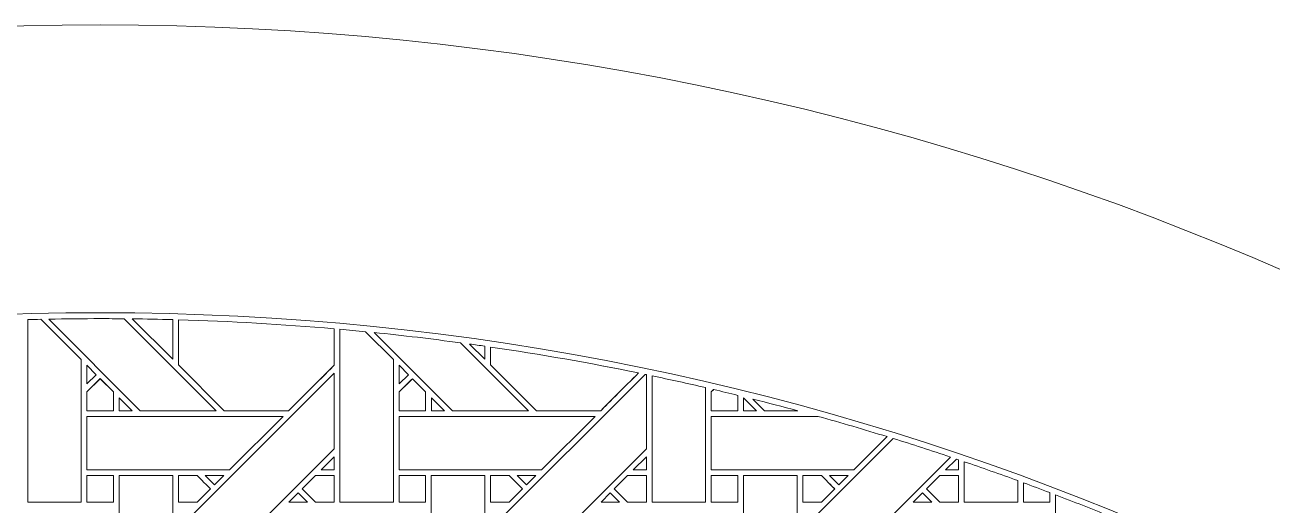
# Model space of a CAD drawing. Header units: inches. Extents: x 3.4 to 21.4, y 0.1 to 18.1.
# Drawn here: x 12.154 to 15.945, y 16.636 to 18.095 of the extents above; entities that cross this region are included whole.
import ezdxf

# ---------------------------------------------------------------- set-up
doc = ezdxf.new("R2010")
doc.units = ezdxf.units.IN
doc.header["$MEASUREMENT"] = 0
doc.layers.add('Design', color=7, linetype='Continuous', lineweight=0)

msp = doc.modelspace()

# ---------------------------------------------------------------- linework, layer by layer
at = {"layer": 'Design'}
for points, knots in [([(12.3829, 18.0948), (7.4123, 18.0948), (3.3829, 14.0653), (3.3829, 9.0948), (3.3829, 4.1242), (7.4123, 0.0948), (12.3829, 0.0948), (17.3534, 0.0948), (21.3829, 4.1242), (21.3829, 9.0948), (21.3829, 14.0653), (17.3534, 18.0948), (12.3829, 18.0948)], [0, 0, 0, 0, 1, 1, 1, 2, 2, 2, 3, 3, 3, 4, 4, 4, 4]), ([(12.3829, 17.2202), (7.8953, 17.2202), (4.2574, 13.5823), (4.2574, 9.0948), (4.2574, 4.6072), (7.8953, 0.9693), (12.3829, 0.9693), (16.8704, 0.9693), (20.5083, 4.6072), (20.5083, 9.0948), (20.5083, 13.5823), (16.8704, 17.2202), (12.3829, 17.2202)], [0, 0, 0, 0, 1, 1, 1, 2, 2, 2, 3, 3, 3, 4, 4, 4, 4]), ([(12.1625, 17.1992), (12.1758, 17.1996), (12.1892, 17.1998), (12.2026, 17.2001), (12.2026, 17.2001), (12.3252, 17.0779), (12.3252, 17.0779), (12.3252, 17.0779), (12.3252, 16.6442), (12.3252, 16.6442), (12.3252, 16.6442), (12.1625, 16.6442), (12.1625, 16.6442), (12.1625, 16.6442), (12.1625, 17.1992), (12.1625, 17.1992)], [0, 0, 0, 0, 1, 1, 1, 2, 2, 2, 3, 3, 3, 4, 4, 4, 5, 5, 5, 5]), ([(12.3829, 17.2022), (12.4072, 17.2022), (12.4315, 17.202), (12.4559, 17.2018), (12.4559, 17.2018), (12.7354, 16.9222), (12.7354, 16.9222), (12.7354, 16.9222), (12.5044, 16.9222), (12.5044, 16.9222), (12.5044, 16.9222), (12.2261, 17.2006), (12.2261, 17.2006), (12.2782, 17.2016), (12.3305, 17.2022), (12.3829, 17.2022)], [0, 0, 0, 0, 1, 1, 1, 2, 2, 2, 3, 3, 3, 4, 4, 4, 5, 5, 5, 5]), ([(12.6032, 17.1992), (12.6032, 17.1992), (12.6032, 17.0786), (12.6032, 17.0786), (12.6032, 17.0786), (12.4803, 17.2016), (12.4803, 17.2016), (12.5213, 17.2011), (12.5623, 17.2003), (12.6032, 17.1992)], [0, 0, 0, 0, 1, 1, 1, 2, 2, 2, 3, 3, 3, 3]), ([(13.0941, 17.1714), (13.0941, 17.1714), (13.0941, 17.0611), (13.0941, 17.0611), (13.0763, 17.0431), (12.9643, 16.9314), (12.9553, 16.9224), (12.9553, 16.9224), (12.7596, 16.9224), (12.7596, 16.9224), (12.7596, 16.9224), (12.6204, 17.0616), (12.6204, 17.0616), (12.6204, 17.0616), (12.6204, 17.1987), (12.6204, 17.1987), (12.7795, 17.1941), (12.9374, 17.185), (13.0941, 17.1714)], [0, 0, 0, 0, 1, 1, 1, 2, 2, 2, 3, 3, 3, 4, 4, 4, 5, 5, 5, 6, 6, 6, 6]), ([(12.6204, 17.1987), (12.7795, 17.1941), (12.9374, 17.185), (13.0941, 17.1714), (13.0941, 17.1714), (13.0941, 17.0609), (13.0941, 17.0609), (13.0761, 17.0428), (12.9642, 16.9311), (12.9554, 16.9222), (12.9554, 16.9222), (12.7596, 16.9222), (12.7596, 16.9222), (12.7596, 16.9222), (12.6204, 17.0615), (12.6204, 17.0615), (12.6204, 17.0615), (12.6204, 17.1987), (12.6204, 17.1987)], [0, 0, 0, 0, 1, 1, 1, 2, 2, 2, 3, 3, 3, 4, 4, 4, 5, 5, 5, 6, 6, 6, 6]), ([(13.1112, 17.17), (13.1372, 17.1676), (13.1631, 17.1651), (13.189, 17.1625), (13.189, 17.1625), (13.274, 17.0779), (13.274, 17.0779), (13.274, 17.0779), (13.274, 16.6442), (13.274, 16.6442), (13.274, 16.6442), (13.1112, 16.6442), (13.1112, 16.6442), (13.1112, 16.6442), (13.1112, 17.17), (13.1112, 17.17)], [0, 0, 0, 0, 1, 1, 1, 2, 2, 2, 3, 3, 3, 4, 4, 4, 5, 5, 5, 5]), ([(13.4776, 17.1288), (13.4776, 17.1288), (13.6841, 16.9222), (13.6841, 16.9222), (13.6841, 16.9222), (13.4531, 16.9222), (13.4531, 16.9222), (13.4531, 16.9222), (13.2154, 17.16), (13.2154, 17.16), (13.3032, 17.151), (13.3906, 17.1405), (13.4776, 17.1288)], [0, 0, 0, 0, 1, 1, 1, 2, 2, 2, 3, 3, 3, 4, 4, 4, 4]), ([(13.552, 17.1184), (13.552, 17.1184), (13.552, 17.0786), (13.552, 17.0786), (13.552, 17.0786), (13.5055, 17.1251), (13.5055, 17.1251), (13.521, 17.1229), (13.5365, 17.1207), (13.552, 17.1184)], [0, 0, 0, 0, 1, 1, 1, 2, 2, 2, 3, 3, 3, 3]), ([(14.0189, 17.0371), (13.98, 16.9982), (13.9111, 16.9294), (13.9041, 16.9224), (13.9041, 16.9224), (13.7084, 16.9224), (13.7084, 16.9224), (13.7084, 16.9224), (13.5691, 17.0616), (13.5691, 17.0616), (13.5691, 17.0616), (13.5691, 17.1159), (13.5691, 17.1159), (13.7204, 17.0937), (13.8704, 17.0675), (14.0189, 17.0371)], [0, 0, 0, 0, 1, 1, 1, 2, 2, 2, 3, 3, 3, 4, 4, 4, 5, 5, 5, 5]), ([(13.5691, 17.1159), (13.7205, 17.0937), (13.8705, 17.0675), (14.019, 17.0371), (13.98, 16.9981), (13.9107, 16.9289), (13.9041, 16.9222), (13.9041, 16.9222), (13.7084, 16.9222), (13.7084, 16.9222), (13.7084, 16.9222), (13.5691, 17.0615), (13.5691, 17.0615), (13.5691, 17.0615), (13.5691, 17.1159), (13.5691, 17.1159)], [0, 0, 0, 0, 1, 1, 1, 2, 2, 2, 3, 3, 3, 4, 4, 4, 5, 5, 5, 5]), ([(12.3425, 17.0037), (12.3425, 17.0037), (12.3425, 17.0604), (12.3425, 17.0604), (12.3425, 17.0604), (12.3707, 17.0318), (12.3707, 17.0318), (12.3707, 17.0318), (12.3425, 17.0037), (12.3425, 17.0037)], [0, 0, 0, 0, 1, 1, 1, 2, 2, 2, 3, 3, 3, 3]), ([(13.2913, 17.0037), (13.2913, 17.0037), (13.2913, 17.0604), (13.2913, 17.0604), (13.2913, 17.0604), (13.3195, 17.0318), (13.3195, 17.0318), (13.3195, 17.0318), (13.2913, 17.0037), (13.2913, 17.0037)], [0, 0, 0, 0, 1, 1, 1, 2, 2, 2, 3, 3, 3, 3]), ([(13.0941, 16.8065), (13.0941, 16.8065), (12.6204, 16.3328), (12.6204, 16.3328), (12.6204, 16.3328), (12.6204, 16.5629), (12.6204, 16.5629), (12.6204, 16.5629), (13.0941, 17.0365), (13.0941, 17.0365), (13.0941, 17.0365), (13.0941, 16.8065), (13.0941, 16.8065)], [0, 0, 0, 0, 1, 1, 1, 2, 2, 2, 3, 3, 3, 4, 4, 4, 4]), ([(14.0428, 17.032), (14.0428, 17.032), (14.0428, 16.8065), (14.0428, 16.8065), (14.0428, 16.8065), (13.5691, 16.3328), (13.5691, 16.3328), (13.5691, 16.3328), (13.5691, 16.5629), (13.5691, 16.5629), (13.5691, 16.5629), (14.0391, 17.0328), (14.0391, 17.0328), (14.0403, 17.0326), (14.0416, 17.0323), (14.0428, 17.032)], [0, 0, 0, 0, 1, 1, 1, 2, 2, 2, 3, 3, 3, 4, 4, 4, 5, 5, 5, 5]), ([(14.0599, 17.0284), (14.1144, 17.017), (14.1687, 17.0051), (14.2227, 16.9925), (14.2227, 16.9925), (14.2227, 16.6442), (14.2227, 16.6442), (14.2227, 16.6442), (14.0599, 16.6442), (14.0599, 16.6442), (14.0599, 16.6442), (14.0599, 17.0284), (14.0599, 17.0284)], [0, 0, 0, 0, 1, 1, 1, 2, 2, 2, 3, 3, 3, 4, 4, 4, 4]), ([(12.4232, 16.9221), (12.4232, 16.9221), (12.3425, 16.9221), (12.3425, 16.9221), (12.3425, 16.9221), (12.3425, 16.9794), (12.3425, 16.9794), (12.3425, 16.9794), (12.3828, 17.0198), (12.3828, 17.0198), (12.3828, 17.0198), (12.4232, 16.9794), (12.4232, 16.9794), (12.4232, 16.9794), (12.4232, 16.9221), (12.4232, 16.9221)], [0, 0, 0, 0, 1, 1, 1, 2, 2, 2, 3, 3, 3, 4, 4, 4, 5, 5, 5, 5]), ([(12.3829, 17.0196), (12.3829, 17.0196), (12.4232, 16.9793), (12.4232, 16.9793), (12.4232, 16.9793), (12.4232, 16.922), (12.4232, 16.922), (12.4232, 16.922), (12.3425, 16.922), (12.3425, 16.922), (12.3425, 16.922), (12.3425, 16.9793), (12.3425, 16.9793), (12.3425, 16.9793), (12.3829, 17.0196), (12.3829, 17.0196)], [0, 0, 0, 0, 1, 1, 1, 2, 2, 2, 3, 3, 3, 4, 4, 4, 5, 5, 5, 5]), ([(13.2913, 16.9221), (13.2913, 16.9221), (13.2913, 16.9794), (13.2913, 16.9794), (13.2913, 16.9794), (13.3316, 17.0197), (13.3316, 17.0197), (13.3316, 17.0197), (13.3719, 16.9794), (13.3719, 16.9794), (13.3719, 16.9794), (13.3719, 16.9221), (13.3719, 16.9221), (13.3719, 16.9221), (13.2913, 16.9221), (13.2913, 16.9221)], [0, 0, 0, 0, 1, 1, 1, 2, 2, 2, 3, 3, 3, 4, 4, 4, 5, 5, 5, 5]), ([(13.3049, 16.9929), (13.314, 17.002), (13.3249, 17.013), (13.3316, 17.0197), (13.3316, 17.0197), (13.3719, 16.9793), (13.3719, 16.9793), (13.3719, 16.9793), (13.3719, 16.922), (13.3719, 16.922), (13.3719, 16.922), (13.2913, 16.922), (13.2913, 16.922), (13.2913, 16.922), (13.2913, 16.9793), (13.2913, 16.9793), (13.2913, 16.9793), (13.3049, 16.9929), (13.3049, 16.9929)], [0, 0, 0, 0, 1, 1, 1, 2, 2, 2, 3, 3, 3, 4, 4, 4, 5, 5, 5, 6, 6, 6, 6]), ([(14.3207, 16.9691), (14.3207, 16.9691), (14.3207, 16.9221), (14.3207, 16.9221), (14.3207, 16.9221), (14.24, 16.9221), (14.24, 16.9221), (14.24, 16.9221), (14.24, 16.9794), (14.24, 16.9794), (14.24, 16.9794), (14.2473, 16.9867), (14.2473, 16.9867), (14.2718, 16.9809), (14.2963, 16.9751), (14.3207, 16.9691)], [0, 0, 0, 0, 1, 1, 1, 2, 2, 2, 3, 3, 3, 4, 4, 4, 5, 5, 5, 5]), ([(14.24, 16.9793), (14.24, 16.9793), (14.2474, 16.9867), (14.2474, 16.9867), (14.2718, 16.9809), (14.2963, 16.9751), (14.3207, 16.9691), (14.3207, 16.9691), (14.3207, 16.922), (14.3207, 16.922), (14.3207, 16.922), (14.24, 16.922), (14.24, 16.922), (14.24, 16.922), (14.24, 16.9793), (14.24, 16.9793)], [0, 0, 0, 0, 1, 1, 1, 2, 2, 2, 3, 3, 3, 4, 4, 4, 5, 5, 5, 5]), ([(12.4405, 16.9222), (12.4405, 16.9222), (12.4405, 16.962), (12.4405, 16.962), (12.4405, 16.962), (12.4802, 16.9222), (12.4802, 16.9222), (12.4802, 16.9222), (12.4405, 16.9222), (12.4405, 16.9222)], [0, 0, 0, 0, 1, 1, 1, 2, 2, 2, 3, 3, 3, 3]), ([(13.3892, 16.9222), (13.3892, 16.9222), (13.3892, 16.962), (13.3892, 16.962), (13.3892, 16.962), (13.4289, 16.9222), (13.4289, 16.9222), (13.4289, 16.9222), (13.3892, 16.9222), (13.3892, 16.9222)], [0, 0, 0, 0, 1, 1, 1, 2, 2, 2, 3, 3, 3, 3]), ([(14.3379, 16.962), (14.3379, 16.962), (14.3776, 16.9222), (14.3776, 16.9222), (14.3776, 16.9222), (14.3379, 16.9222), (14.3379, 16.9222), (14.3379, 16.9222), (14.3379, 16.962), (14.3379, 16.962)], [0, 0, 0, 0, 1, 1, 1, 2, 2, 2, 3, 3, 3, 3]), ([(14.5029, 16.9222), (14.5029, 16.9222), (14.4018, 16.9222), (14.4018, 16.9222), (14.4018, 16.9222), (14.3664, 16.9577), (14.3664, 16.9577), (14.412, 16.9462), (14.4575, 16.9345), (14.5029, 16.9222)], [0, 0, 0, 0, 1, 1, 1, 2, 2, 2, 3, 3, 3, 3]), ([(12.9383, 16.905), (12.9383, 16.905), (12.7755, 16.7423), (12.7755, 16.7423), (12.7755, 16.7423), (12.3425, 16.7423), (12.3425, 16.7423), (12.3425, 16.7423), (12.3425, 16.905), (12.3425, 16.905), (12.3425, 16.905), (12.9383, 16.905), (12.9383, 16.905)], [0, 0, 0, 0, 1, 1, 1, 2, 2, 2, 3, 3, 3, 4, 4, 4, 4]), ([(13.887, 16.905), (13.887, 16.905), (13.7242, 16.7423), (13.7242, 16.7423), (13.7242, 16.7423), (13.2913, 16.7423), (13.2913, 16.7423), (13.2913, 16.7423), (13.2913, 16.905), (13.2913, 16.905), (13.2913, 16.905), (13.887, 16.905), (13.887, 16.905)], [0, 0, 0, 0, 1, 1, 1, 2, 2, 2, 3, 3, 3, 4, 4, 4, 4]), ([(14.24, 16.905), (14.24, 16.905), (14.5652, 16.905), (14.5652, 16.905), (14.6353, 16.8854), (14.705, 16.865), (14.7744, 16.8436), (14.7744, 16.8436), (14.673, 16.7423), (14.673, 16.7423), (14.673, 16.7423), (14.24, 16.7423), (14.24, 16.7423), (14.24, 16.7423), (14.24, 16.905), (14.24, 16.905)], [0, 0, 0, 0, 1, 1, 1, 2, 2, 2, 3, 3, 3, 4, 4, 4, 5, 5, 5, 5]), ([(14.9668, 16.7817), (14.9668, 16.7817), (14.5179, 16.3328), (14.5179, 16.3328), (14.5179, 16.3328), (14.5179, 16.5629), (14.5179, 16.5629), (14.5179, 16.5629), (14.793, 16.838), (14.793, 16.838), (14.8512, 16.8199), (14.9091, 16.8011), (14.9668, 16.7817)], [0, 0, 0, 0, 1, 1, 1, 2, 2, 2, 3, 3, 3, 4, 4, 4, 4]), ([(13.0543, 16.7423), (13.0543, 16.7423), (13.0941, 16.7821), (13.0941, 16.7821), (13.0941, 16.7821), (13.0941, 16.7423), (13.0941, 16.7423), (13.0941, 16.7423), (13.0543, 16.7423), (13.0543, 16.7423)], [0, 0, 0, 0, 1, 1, 1, 2, 2, 2, 3, 3, 3, 3]), ([(14.003, 16.7423), (14.003, 16.7423), (14.0428, 16.7821), (14.0428, 16.7821), (14.0428, 16.7821), (14.0428, 16.7423), (14.0428, 16.7423), (14.0428, 16.7423), (14.003, 16.7423), (14.003, 16.7423)], [0, 0, 0, 0, 1, 1, 1, 2, 2, 2, 3, 3, 3, 3]), ([(14.9915, 16.7734), (14.9915, 16.7734), (14.9915, 16.7423), (14.9915, 16.7423), (14.9915, 16.7423), (14.9517, 16.7423), (14.9517, 16.7423), (14.9517, 16.7423), (14.9851, 16.7756), (14.9851, 16.7756), (14.9872, 16.7749), (14.9894, 16.7741), (14.9915, 16.7734)], [0, 0, 0, 0, 1, 1, 1, 2, 2, 2, 3, 3, 3, 4, 4, 4, 4]), ([(15.0087, 16.7675), (15.0632, 16.7488), (15.1174, 16.7297), (15.1714, 16.7099), (15.1714, 16.7099), (15.1714, 16.6442), (15.1714, 16.6442), (15.1714, 16.6442), (15.0087, 16.6442), (15.0087, 16.6442), (15.0087, 16.6442), (15.0087, 16.7675), (15.0087, 16.7675)], [0, 0, 0, 0, 1, 1, 1, 2, 2, 2, 3, 3, 3, 4, 4, 4, 4]), ([(12.3425, 16.6443), (12.3425, 16.6443), (12.3425, 16.7251), (12.3425, 16.7251), (12.3425, 16.7251), (12.4228, 16.7251), (12.4228, 16.7251), (12.4228, 16.7251), (12.4228, 16.6443), (12.4228, 16.6443), (12.4228, 16.6443), (12.3425, 16.6443), (12.3425, 16.6443)], [0, 0, 0, 0, 1, 1, 1, 2, 2, 2, 3, 3, 3, 4, 4, 4, 4]), ([(12.4228, 16.7251), (12.4228, 16.7251), (12.4228, 16.6443), (12.4228, 16.6443), (12.4228, 16.6443), (12.3425, 16.6443), (12.3425, 16.6443), (12.3425, 16.6443), (12.3425, 16.7251), (12.3425, 16.7251), (12.3425, 16.7251), (12.4228, 16.7251), (12.4228, 16.7251)], [0, 0, 0, 0, 1, 1, 1, 2, 2, 2, 3, 3, 3, 4, 4, 4, 4]), ([(12.4403, 16.2928), (12.4403, 16.2928), (12.4403, 16.725), (12.4403, 16.725), (12.4403, 16.725), (12.6032, 16.725), (12.6032, 16.725), (12.6032, 16.725), (12.6032, 16.1299), (12.6032, 16.1299), (12.6032, 16.1299), (12.4403, 16.2928), (12.4403, 16.2928)], [0, 0, 0, 0, 1, 1, 1, 2, 2, 2, 3, 3, 3, 4, 4, 4, 4]), ([(12.6204, 16.6443), (12.6204, 16.6443), (12.6204, 16.7251), (12.6204, 16.7251), (12.6204, 16.7251), (12.6775, 16.7251), (12.6775, 16.7251), (12.6826, 16.72), (12.7134, 16.6892), (12.7178, 16.6847), (12.7178, 16.6847), (12.6774, 16.6443), (12.6774, 16.6443), (12.6774, 16.6443), (12.6204, 16.6443), (12.6204, 16.6443)], [0, 0, 0, 0, 1, 1, 1, 2, 2, 2, 3, 3, 3, 4, 4, 4, 5, 5, 5, 5]), ([(12.6204, 16.6443), (12.6204, 16.6443), (12.6204, 16.7251), (12.6204, 16.7251), (12.6204, 16.7251), (12.6775, 16.7251), (12.6775, 16.7251), (12.6826, 16.72), (12.7134, 16.6892), (12.7178, 16.6847), (12.7178, 16.6847), (12.6774, 16.6443), (12.6774, 16.6443), (12.6774, 16.6443), (12.6204, 16.6443), (12.6204, 16.6443)], [0, 0, 0, 0, 1, 1, 1, 2, 2, 2, 3, 3, 3, 4, 4, 4, 5, 5, 5, 5]), ([(12.7018, 16.725), (12.7018, 16.725), (12.7583, 16.725), (12.7583, 16.725), (12.7583, 16.725), (12.73, 16.6968), (12.73, 16.6968), (12.73, 16.6968), (12.7018, 16.725), (12.7018, 16.725)], [0, 0, 0, 0, 1, 1, 1, 2, 2, 2, 3, 3, 3, 3]), ([(12.9966, 16.6847), (12.9966, 16.6847), (13.037, 16.7251), (13.037, 16.7251), (13.037, 16.7251), (13.0941, 16.7251), (13.0941, 16.7251), (13.0941, 16.7251), (13.0941, 16.6443), (13.0941, 16.6443), (13.0941, 16.6443), (13.037, 16.6443), (13.037, 16.6443), (13.037, 16.6443), (12.9966, 16.6847), (12.9966, 16.6847)], [0, 0, 0, 0, 1, 1, 1, 2, 2, 2, 3, 3, 3, 4, 4, 4, 5, 5, 5, 5]), ([(13.0941, 16.7251), (13.0941, 16.7251), (13.0941, 16.6443), (13.0941, 16.6443), (13.0941, 16.6443), (13.037, 16.6443), (13.037, 16.6443), (13.037, 16.6443), (12.9966, 16.6847), (12.9966, 16.6847), (12.9966, 16.6847), (13.037, 16.7251), (13.037, 16.7251), (13.037, 16.7251), (13.0941, 16.7251), (13.0941, 16.7251)], [0, 0, 0, 0, 1, 1, 1, 2, 2, 2, 3, 3, 3, 4, 4, 4, 5, 5, 5, 5]), ([(13.3715, 16.7251), (13.3715, 16.7251), (13.3715, 16.6443), (13.3715, 16.6443), (13.3715, 16.6443), (13.2913, 16.6443), (13.2913, 16.6443), (13.2913, 16.6443), (13.2913, 16.7251), (13.2913, 16.7251), (13.2913, 16.7251), (13.3715, 16.7251), (13.3715, 16.7251)], [0, 0, 0, 0, 1, 1, 1, 2, 2, 2, 3, 3, 3, 4, 4, 4, 4]), ([(13.3715, 16.7251), (13.3715, 16.7251), (13.3715, 16.6443), (13.3715, 16.6443), (13.3715, 16.6443), (13.2913, 16.6443), (13.2913, 16.6443), (13.2913, 16.6443), (13.2913, 16.7251), (13.2913, 16.7251), (13.2913, 16.7251), (13.3715, 16.7251), (13.3715, 16.7251)], [0, 0, 0, 0, 1, 1, 1, 2, 2, 2, 3, 3, 3, 4, 4, 4, 4]), ([(13.552, 16.1299), (13.552, 16.1299), (13.3891, 16.2928), (13.3891, 16.2928), (13.3891, 16.2928), (13.3891, 16.725), (13.3891, 16.725), (13.3891, 16.725), (13.552, 16.725), (13.552, 16.725), (13.552, 16.725), (13.552, 16.1299), (13.552, 16.1299)], [0, 0, 0, 0, 1, 1, 1, 2, 2, 2, 3, 3, 3, 4, 4, 4, 4]), ([(13.5691, 16.6443), (13.5691, 16.6443), (13.5691, 16.7251), (13.5691, 16.7251), (13.5691, 16.7251), (13.6262, 16.7251), (13.6262, 16.7251), (13.6313, 16.72), (13.6621, 16.6892), (13.6665, 16.6847), (13.6665, 16.6847), (13.6261, 16.6443), (13.6261, 16.6443), (13.6261, 16.6443), (13.5691, 16.6443), (13.5691, 16.6443)], [0, 0, 0, 0, 1, 1, 1, 2, 2, 2, 3, 3, 3, 4, 4, 4, 5, 5, 5, 5]), ([(13.5691, 16.6443), (13.5691, 16.6443), (13.5691, 16.7251), (13.5691, 16.7251), (13.5691, 16.7251), (13.6262, 16.7251), (13.6262, 16.7251), (13.6313, 16.72), (13.6621, 16.6892), (13.6665, 16.6847), (13.6665, 16.6847), (13.6261, 16.6443), (13.6261, 16.6443), (13.6261, 16.6443), (13.5691, 16.6443), (13.5691, 16.6443)], [0, 0, 0, 0, 1, 1, 1, 2, 2, 2, 3, 3, 3, 4, 4, 4, 5, 5, 5, 5]), ([(13.6505, 16.725), (13.6505, 16.725), (13.707, 16.725), (13.707, 16.725), (13.707, 16.725), (13.6787, 16.6968), (13.6787, 16.6968), (13.6787, 16.6968), (13.6505, 16.725), (13.6505, 16.725)], [0, 0, 0, 0, 1, 1, 1, 2, 2, 2, 3, 3, 3, 3]), ([(13.9857, 16.6443), (13.9857, 16.6443), (13.9453, 16.6847), (13.9453, 16.6847), (13.9453, 16.6847), (13.9858, 16.7251), (13.9858, 16.7251), (13.9858, 16.7251), (14.0428, 16.7251), (14.0428, 16.7251), (14.0428, 16.7251), (14.0428, 16.6443), (14.0428, 16.6443), (14.0428, 16.6443), (13.9857, 16.6443), (13.9857, 16.6443)], [0, 0, 0, 0, 1, 1, 1, 2, 2, 2, 3, 3, 3, 4, 4, 4, 5, 5, 5, 5]), ([(14.0428, 16.6443), (14.0428, 16.6443), (13.9857, 16.6443), (13.9857, 16.6443), (13.9857, 16.6443), (13.9453, 16.6847), (13.9453, 16.6847), (13.9453, 16.6847), (13.9858, 16.7251), (13.9858, 16.7251), (13.9858, 16.7251), (14.0428, 16.7251), (14.0428, 16.7251), (14.0428, 16.7251), (14.0428, 16.6443), (14.0428, 16.6443)], [0, 0, 0, 0, 1, 1, 1, 2, 2, 2, 3, 3, 3, 4, 4, 4, 5, 5, 5, 5]), ([(14.24, 16.6443), (14.24, 16.6443), (14.24, 16.7251), (14.24, 16.7251), (14.24, 16.7251), (14.3203, 16.7251), (14.3203, 16.7251), (14.3203, 16.7251), (14.3203, 16.6443), (14.3203, 16.6443), (14.3203, 16.6443), (14.24, 16.6443), (14.24, 16.6443)], [0, 0, 0, 0, 1, 1, 1, 2, 2, 2, 3, 3, 3, 4, 4, 4, 4]), ([(14.3203, 16.6443), (14.3203, 16.6443), (14.24, 16.6443), (14.24, 16.6443), (14.24, 16.6443), (14.24, 16.7251), (14.24, 16.7251), (14.24, 16.7251), (14.3203, 16.7251), (14.3203, 16.7251), (14.3203, 16.7251), (14.3203, 16.6443), (14.3203, 16.6443)], [0, 0, 0, 0, 1, 1, 1, 2, 2, 2, 3, 3, 3, 4, 4, 4, 4]), ([(14.3378, 16.2928), (14.3378, 16.2928), (14.3378, 16.725), (14.3378, 16.725), (14.3378, 16.725), (14.5007, 16.725), (14.5007, 16.725), (14.5007, 16.725), (14.5007, 16.1299), (14.5007, 16.1299), (14.5007, 16.1299), (14.3378, 16.2928), (14.3378, 16.2928)], [0, 0, 0, 0, 1, 1, 1, 2, 2, 2, 3, 3, 3, 4, 4, 4, 4]), ([(14.5179, 16.6443), (14.5179, 16.6443), (14.5179, 16.7251), (14.5179, 16.7251), (14.5179, 16.7251), (14.5749, 16.7251), (14.5749, 16.7251), (14.5801, 16.72), (14.6108, 16.6892), (14.6153, 16.6847), (14.6153, 16.6847), (14.5748, 16.6443), (14.5748, 16.6443), (14.5748, 16.6443), (14.5179, 16.6443), (14.5179, 16.6443)], [0, 0, 0, 0, 1, 1, 1, 2, 2, 2, 3, 3, 3, 4, 4, 4, 5, 5, 5, 5]), ([(14.6153, 16.6847), (14.6153, 16.6847), (14.5748, 16.6443), (14.5748, 16.6443), (14.5748, 16.6443), (14.5179, 16.6443), (14.5179, 16.6443), (14.5179, 16.6443), (14.5179, 16.7251), (14.5179, 16.7251), (14.5179, 16.7251), (14.5749, 16.7251), (14.5749, 16.7251), (14.5802, 16.7198), (14.6111, 16.6889), (14.6153, 16.6847)], [0, 0, 0, 0, 1, 1, 1, 2, 2, 2, 3, 3, 3, 4, 4, 4, 5, 5, 5, 5]), ([(14.5993, 16.725), (14.5993, 16.725), (14.6558, 16.725), (14.6558, 16.725), (14.6558, 16.725), (14.6275, 16.6968), (14.6275, 16.6968), (14.6275, 16.6968), (14.5993, 16.725), (14.5993, 16.725)], [0, 0, 0, 0, 1, 1, 1, 2, 2, 2, 3, 3, 3, 3]), ([(14.9344, 16.6443), (14.9344, 16.6443), (14.8941, 16.6847), (14.8941, 16.6847), (14.8941, 16.6847), (14.9345, 16.7251), (14.9345, 16.7251), (14.9345, 16.7251), (14.9915, 16.7251), (14.9915, 16.7251), (14.9915, 16.7251), (14.9915, 16.6443), (14.9915, 16.6443), (14.9915, 16.6443), (14.9344, 16.6443), (14.9344, 16.6443)], [0, 0, 0, 0, 1, 1, 1, 2, 2, 2, 3, 3, 3, 4, 4, 4, 5, 5, 5, 5]), ([(14.9915, 16.6443), (14.9915, 16.6443), (14.9344, 16.6443), (14.9344, 16.6443), (14.9344, 16.6443), (14.8941, 16.6847), (14.8941, 16.6847), (14.8941, 16.6847), (14.9345, 16.7251), (14.9345, 16.7251), (14.9345, 16.7251), (14.9915, 16.7251), (14.9915, 16.7251), (14.9915, 16.7251), (14.9915, 16.6443), (14.9915, 16.6443)], [0, 0, 0, 0, 1, 1, 1, 2, 2, 2, 3, 3, 3, 4, 4, 4, 5, 5, 5, 5]), ([(15.269, 16.6734), (15.269, 16.6734), (15.269, 16.6443), (15.269, 16.6443), (15.269, 16.6443), (15.1887, 16.6443), (15.1887, 16.6443), (15.1887, 16.6443), (15.1887, 16.7035), (15.1887, 16.7035), (15.2155, 16.6936), (15.2423, 16.6836), (15.269, 16.6734)], [0, 0, 0, 0, 1, 1, 1, 2, 2, 2, 3, 3, 3, 4, 4, 4, 4]), ([(15.1887, 16.7035), (15.2155, 16.6936), (15.2423, 16.6836), (15.269, 16.6734), (15.269, 16.6734), (15.269, 16.6443), (15.269, 16.6443), (15.269, 16.6443), (15.1887, 16.6443), (15.1887, 16.6443), (15.1887, 16.6443), (15.1887, 16.7035), (15.1887, 16.7035)], [0, 0, 0, 0, 1, 1, 1, 2, 2, 2, 3, 3, 3, 4, 4, 4, 4]), ([(13.0127, 16.6442), (13.0127, 16.6442), (12.9562, 16.6442), (12.9562, 16.6442), (12.9562, 16.6442), (12.9845, 16.6725), (12.9845, 16.6725), (12.9845, 16.6725), (13.0127, 16.6442), (13.0127, 16.6442)], [0, 0, 0, 0, 1, 1, 1, 2, 2, 2, 3, 3, 3, 3]), ([(13.905, 16.6442), (13.905, 16.6442), (13.9332, 16.6725), (13.9332, 16.6725), (13.9332, 16.6725), (13.9615, 16.6442), (13.9615, 16.6442), (13.9615, 16.6442), (13.905, 16.6442), (13.905, 16.6442)], [0, 0, 0, 0, 1, 1, 1, 2, 2, 2, 3, 3, 3, 3]), ([(14.8537, 16.6442), (14.8537, 16.6442), (14.8819, 16.6725), (14.8819, 16.6725), (14.8819, 16.6725), (14.9102, 16.6442), (14.9102, 16.6442), (14.9102, 16.6442), (14.8537, 16.6442), (14.8537, 16.6442)], [0, 0, 0, 0, 1, 1, 1, 2, 2, 2, 3, 3, 3, 3]), ([(15.2865, 16.6667), (15.3411, 16.6457), (15.3954, 16.6243), (15.4494, 16.6022), (15.4494, 16.6022), (15.4494, 16.1299), (15.4494, 16.1299), (15.4494, 16.1299), (15.2865, 16.2928), (15.2865, 16.2928), (15.2865, 16.2928), (15.2865, 16.6667), (15.2865, 16.6667)], [0, 0, 0, 0, 1, 1, 1, 2, 2, 2, 3, 3, 3, 4, 4, 4, 4])]:
    msp.add_open_spline(points, degree=3, knots=knots, dxfattribs=at)

doc.saveas('drawing.dxf')
